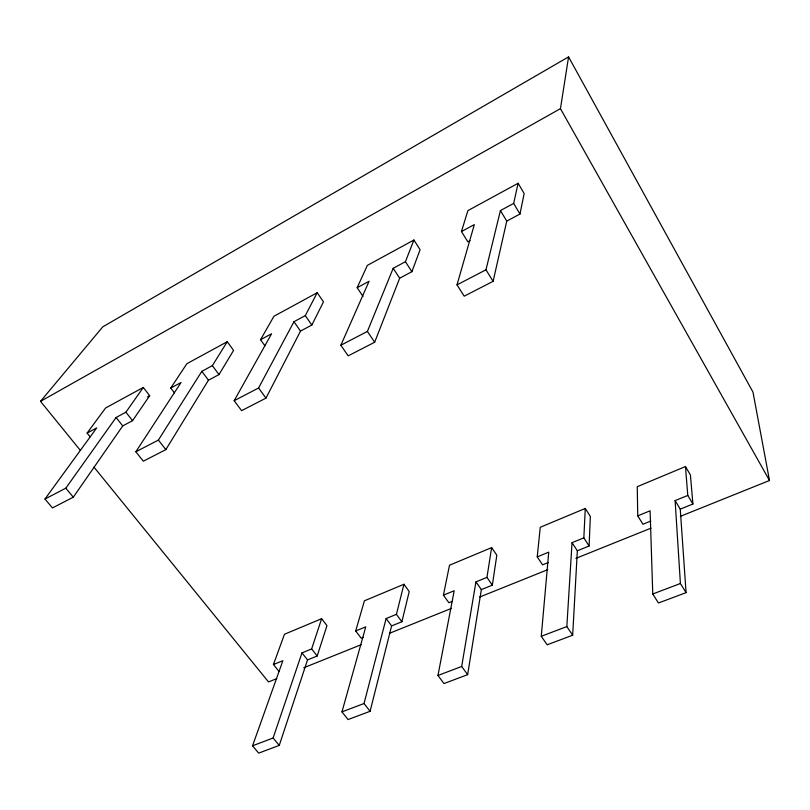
<?xml version="1.0" encoding="UTF-8"?>
<svg xmlns="http://www.w3.org/2000/svg" width="810" height="810" viewBox="0 0 810 810"><rect width="100%" height="100%" fill="white"/><g stroke="black" fill="none" stroke-linecap="round" stroke-linejoin="round"><path stroke-width="1.21" d="M537.232 556.865L548.745 552.167L541.272 636.275L547.145 644.801L572.67 635.212L577.338 550.77L589.113 546.011L590.348 516.415L585.265 508.447L540.25 527.28L537.232 556.865L542.568 564.843L548.319 562.515M589.113 546.011L583.848 537.85L585.265 508.447M572.67 635.212L566.838 626.586L572.042 542.659L583.848 537.85M443.434 595.147L454.187 590.763L437.967 675.469L443.961 683.549L467.643 674.659L481.342 589.609L492.348 585.154L496.824 555.194L491.63 547.611L449.499 565.228L443.434 595.147L448.872 602.741L452.091 601.435M492.348 585.154L486.952 577.388L491.63 547.611M680.339 516.355L769.5 480.502L560.449 108.641L568.579 56.882L102.779 326.835L40.5 401.345L80.362 450.4M467.643 674.659L461.68 666.468L475.946 581.884L486.952 577.388M461.457 231.538L474.326 224.613L457.012 284.857L464.191 296.187L493.108 281.323L506.756 221.09L519.979 214.032L524.161 193.509L518.116 183.262L467.897 210.62L461.457 231.538L467.846 241.846L469.982 240.702M519.979 214.032L513.661 203.431L518.116 183.262M355.691 630.96L365.755 626.859L341.972 711.879L348.057 719.563L370.099 711.291L391.615 625.907L401.902 621.746L409.212 591.533L403.937 584.283L364.409 600.807L355.691 630.96L361.199 638.209L363.437 637.298M493.108 281.323L485.98 269.811L500.418 210.559L513.661 203.431M401.902 621.746L396.424 614.334L403.937 584.283M370.099 711.291L364.024 703.515L386.127 618.546L396.424 614.334M273.436 664.534L282.882 660.676L252.538 745.808L258.694 753.118L279.248 745.403L307.537 659.917L317.186 656.009L326.977 625.634L321.631 618.698L284.482 634.24L273.436 664.534L279.005 671.46M252.538 745.808L273.112 738.001L301.978 652.88L311.637 648.942L321.631 618.698M357.169 287.692L369.066 281.283L340.858 345.232L348.168 355.853L374.676 342.225L399.664 278.215L411.885 271.694L420.096 249.693L413.92 240.023L367.355 265.386L357.169 287.692L363.022 296.44M340.858 345.232L367.396 331.442L393.194 268.292L405.425 261.701L413.92 240.023M260.536 339.714L271.583 333.771L234.171 400.677L241.582 410.66L265.974 398.125L300.51 331.098L311.84 325.053L323.484 301.857L317.216 292.704L273.922 316.285L260.536 339.714L264.931 345.84M234.171 400.677L258.582 387.99L293.949 321.722L305.289 315.617L317.216 292.704M170.758 388.051L181.025 382.522L135.857 451.777L143.319 461.194L165.837 449.621L208.453 380.204L218.983 374.584L233.574 350.406L227.245 341.719L186.867 363.71L170.758 388.051L174.444 392.891M135.857 451.777L158.385 440.073L201.832 371.324L212.362 365.644L227.245 341.719M87.115 433.077L96.704 427.923L44.965 499.021L52.447 507.921L73.295 497.198L122.745 425.908L132.567 420.673L149.668 395.705L143.299 387.443L105.573 407.997L87.115 433.077L90.082 436.762M44.965 499.021L65.812 488.187L116.093 417.484L125.904 412.199L143.299 387.443M40.5 401.345L560.449 108.641M147.45 396.9L149.668 395.705M457.012 284.857L485.98 269.811M637.753 515.848L650.096 510.806L652.769 593.983L658.469 602.994L686.07 592.637L680.258 509.136L692.904 504.022L690.404 474.923L685.462 466.55L637.257 486.699L637.753 515.848L642.948 524.232L650.794 521.053M686.07 592.637L680.41 583.504L675.115 500.6L687.781 495.426L685.462 466.55M276.747 678.628L268.525 681.929L93.919 467.076M303.73 667.784L361.219 644.669M389.377 633.349L451.555 608.34M479.712 597.021L547.762 569.663M575.92 558.343L651.007 528.15M341.972 711.879L364.024 703.515M437.967 675.469L461.68 666.468M541.272 636.275L566.838 626.586M652.769 593.983L680.41 583.504M65.812 488.187L73.295 497.198M273.112 738.001L279.248 745.403M116.093 417.484L122.745 425.908M301.978 652.88L307.537 659.917M125.904 412.199L132.567 420.673M311.637 648.942L317.186 656.009M158.385 440.073L165.837 449.621M201.832 371.324L208.453 380.204M386.127 618.546L391.615 625.907M212.362 365.644L218.983 374.584M258.582 387.99L265.974 398.125M293.949 321.722L300.51 331.098M475.946 581.884L481.342 589.609M305.289 315.617L311.84 325.053M367.396 331.442L374.676 342.225M393.194 268.292L399.664 278.215M572.042 542.659L577.338 550.77M405.425 261.701L411.885 271.694M500.418 210.559L506.756 221.09M675.115 500.6L680.258 509.136M687.781 495.426L692.904 504.022M568.579 56.882L752.976 392.101L769.5 480.502"/></g></svg>
